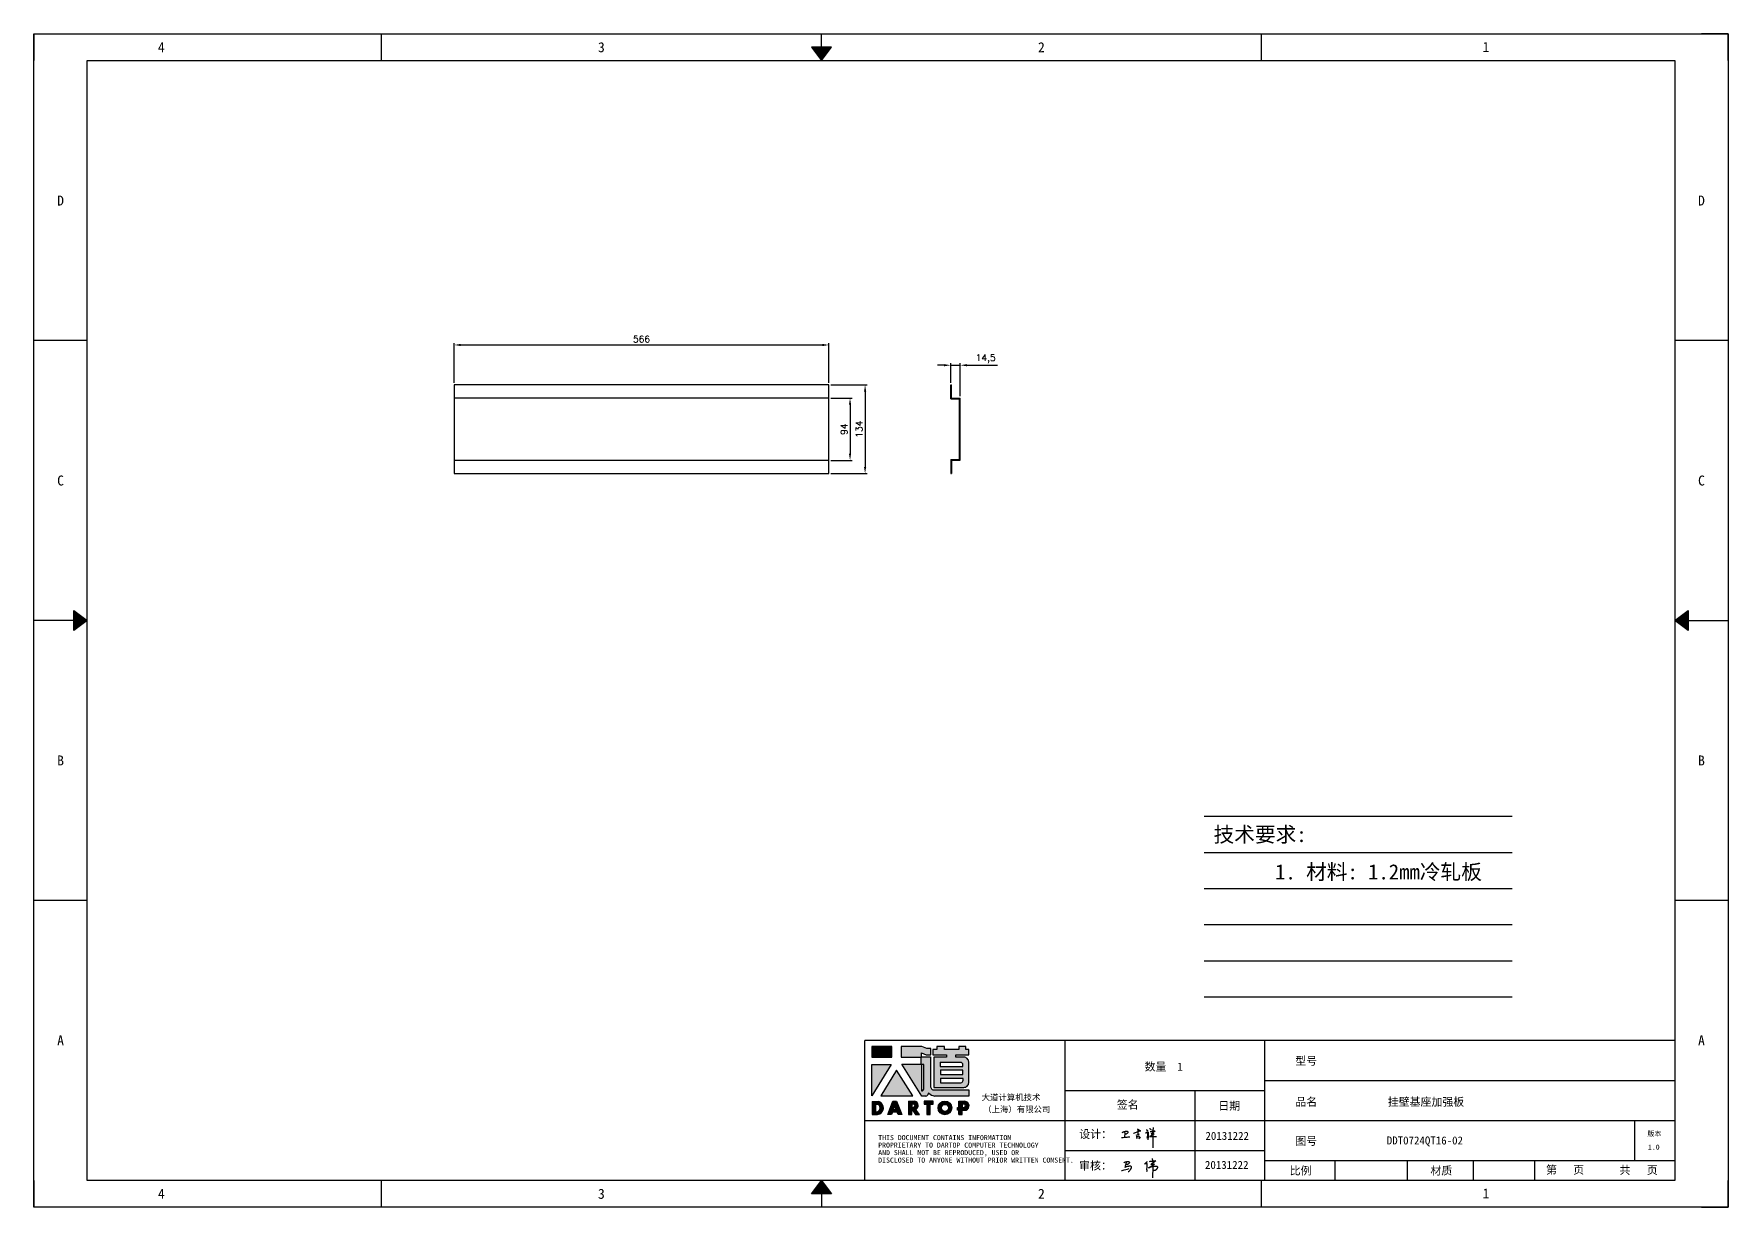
# Model space of a CAD drawing. Header units: millimetres. Extents: x 120943 to 145233, y 4425 to 40233.
# Drawn here: x 129973 to 132532, y 24643 to 26416 of the extents above; entities that cross this region are included whole.
import ezdxf
from ezdxf.enums import TextEntityAlignment as Align

# ---------------------------------------------------------------- set-up
doc = ezdxf.new("R2010")
doc.units = ezdxf.units.MM
doc.linetypes.add('DOT', pattern=[0.25, 0, -0.25])
doc.layers.add('4', color=7, linetype='Continuous')
doc.layers.add('print', color=30, linetype='Continuous')
doc.layers.add('dim', color=2, linetype='Continuous', lineweight=9)
doc.styles.add('Dartop', font='SIMFANG.TTF')
doc.styles.add('HZ', font='SimSun.ttf')
doc.styles.add('hzHT', font='SIMHEI.TTF')
doc.styles.get("Standard").update_dxf_attribs({"font": 'txt', "bigfont": 'gbcbig.shx'})
doc.dimstyles.new('2-small', dxfattribs={"dimtxt": 10, "dimasz": 10, "dimexe": 3, "dimexo": 3, "dimgap": 4, "dimtad": 1, "dimtxsty": 'Standard', "dimcen": 5, "dimazin": 0, "dimtfac": 1, "dimtmove": 0, "dimatfit": 3, "dimfxl": 1, "dimarcsym": 0})

# ---------------------------------------------------------------- blocks, each defined once
blk = doc.blocks.new('*U5')
at = {"color": 254, "linetype": 'Continuous', "extrusion": (0, 0, -1)}
for points in [[(-17, 0.333), (-16.812, 0.25), (-17, 0.5)], [(-17, 0.333), (-17.188, 0.25), (-16.812, 0.25)], [(-17, 0.333), (-17, 0.5), (-17.188, 0.25)]]:
    blk.add_solid(points, dxfattribs=at)
blk = doc.blocks.new('*U4')
at = {"color": 254, "linetype": 'Continuous', "extrusion": (0, 0, -1)}
for points in [[(-33.167, 11), (-33, 11), (-33.25, 11.188)], [(-33.167, 11), (-33.25, 11.188), (-33.25, 10.812)], [(-33.167, 11), (-33.25, 10.812), (-33, 11)]]:
    blk.add_solid(points, dxfattribs=at)
blk = doc.blocks.new('*U6')
at = {"color": 254, "linetype": 'Continuous'}
for points in [[(17, 21.667), (17.188, 21.75), (16.812, 21.75)], [(17, 21.667), (16.812, 21.75), (17, 21.5)], [(17, 21.667), (17, 21.5), (17.188, 21.75)]]:
    blk.add_solid(points, dxfattribs=at)
blk = doc.blocks.new('*U3')
at = {"color": 254, "linetype": 'Continuous', "extrusion": (0, 0, -1)}
for points in [[(-0.833, 11), (-0.75, 10.812), (-0.75, 11.188)], [(-0.833, 11), (-0.75, 11.188), (-1, 11)], [(-0.833, 11), (-1, 11), (-0.75, 10.812)]]:
    blk.add_solid(points, dxfattribs=at)
blk = doc.blocks.new('dadao')
for p, q in [((48, 19.2), (44.9, 10.4)), ((44.9, 10.4), (51.2, 10.4)), ((51.2, 10.4), (48, 19.2))]:
    blk.add_line(p, q)
for points in [[(41.8, 121.6), (41.8, 143.7), (-0.4, 143.7), (-0.4, 121.6), (41.8, 121.6)], [(104.8, 122), (104.8, 130.3), (114.1, 126.3), (124.2, 126.3), (124.2, 139.6), (115.9, 139.6), (105.1, 143.9), (61.5, 143.9)], [(61.7, 144), (61.7, 121.3), (103.9, 121.3)], [(113.4, 38.7), (105.1, 38.7), (63, 106.5), (103.9, 106.5), (103.9, 120.9), (103.9, 121.3)], [(109.7, 53.6), (109.7, 106.2), (104.3, 106.2), (104.3, 50.4), (106.6, 50.4)], [(144.6, 94.4), (144.6, 84.8), (192, 84.8), (192, 94.1), (144.9, 94.1)], [(120.2, 45), (119.5, 45), (119.5, 44.6)], [(0, 28), (0, 0), (11.8, 0)], [(0.1, 28), (14, 28)], [(7.1, 21.8), (7.1, 6.1), (12, 6.1)], [(7.1, 21.8), (11.4, 21.8)], [(76.8, 28.2), (76.8, 0), (84.1, 0), (84.1, 11.1), (91.6, -0.1), (100.3, -0.1), (91.7, 11.1)], [(76.8, 28.2), (90.6, 28.2)], [(84, 22.7), (84, 15.3), (87.2, 15.3)], [(84, 22.7), (87.3, 22.7)], [(183.7, 0), (183.7, 9.6), (180.6, 9.6), (180.6, 14.9), (183.8, 14.9), (183.8, 28.1), (196.1, 28.1), (196.5, 28.1)], [(183.7, 0), (190.9, 0), (190.9, 9.6), (198.8, 9.6)], [(194.9, 22.3), (190.8, 22.3), (190.8, 15), (194.4, 15)]]:
    blk.add_lwpolyline(points)
blk.add_lwpolyline([(137.1, 144.2), (137.1, 137.9), (128.3, 137.9), (128.3, 126.5), (157.3, 126.5), (157.3, 121.5), (130.3, 121.5), (130.3, 57.5), (194.4, 57.5, 0.414214), (204.4, 67.5), (204.4, 111.3, 0.414214), (194.4, 121.3), (177.5, 121.3), (177.5, 126.3), (204.7, 126.3), (204.7, 137.7), (198.2, 137.7), (198.2, 143.9), (183.3, 143.9), (183.3, 138), (153, 138), (153, 144.2), (137.1, 144.2)], format="xyb", close=True)
for points in [[(104.8, 122), (123.4, 122), (123.4, 60, 0.414214), (131.4, 52), (204.8, 52), (204.8, 39.1), (131.7, 39.1)], [(144.3, 110.8), (144.3, 101.8), (192.3, 101.8), (192.3, 105.5, 0.414214), (187.3, 110.5), (144.3, 110.5)], [(144.6, 77), (144.6, 67.5), (187.6, 67.5, 0.414214), (192.6, 72.5), (192.6, 76.4), (144.6, 76.4)]]:
    blk.add_lwpolyline(points, format="xyb")
for points in [[(-0.3, 106.2), (40.4, 106.2), (-0.3, 39.7), (-0.3, 106.2)], [(51.7, 94.1), (18.4, 39.3), (86.2, 39.3)], [(43.8, 28.2), (51.8, 28.2), (62.6, -0.1), (55, -0.1), (53.2, 5), (42.9, 5), (41.1, 0), (33.6, 0)], [(110, 28.1), (110, 21.9), (116, 21.9), (116, -0.1), (123.2, -0.1), (123.2, 22), (129.2, 22), (129.2, 28.1), (110, 28.1)]]:
    blk.add_lwpolyline(points, close=True)
for radius in [14.5, 7.44]:
    blk.add_circle((154.2, 14.2), radius)
for centre, radius, start, end in [((99.2, 60.7), 12.6, 305.6399, 325.969), ((111.6, 46.7), 8.19, 282.9811, 347.6627), ((136, 61.7), 22.9, 226.7358, 259.3209), ((8.5, 13.9), 8.49, 294.2143, 69.7177), ((9.6, 14.2), 14.4, 278.6604, 72.3203), ((86.4, 19), 3.8, 282.527, 76.7196), ((88.6, 19.4), 8.95, 290.6073, 77.2124), ((193.7, 18.7), 3.8, 280.9891, 72.5513), ((195.7, 18.6), 9.51, 288.8959, 85.2442)]:
    blk.add_arc(centre, radius, start, end)
blk = doc.blocks.new('h')
for p, q in [((20768.1, -2360.9), (20773, -2359.1)), ((20769.5, -2366.9), (20769.8, -2370.6)), ((20769.8, -2370.6), (20770.9, -2378)), ((20770.9, -2378), (20771.5, -2370.6)), ((20772.4, -2369.3), (20774.9, -2367.8)), ((20773, -2359.1), (20784.1, -2355.2)), ((20773.3, -2331.8), (20775.3, -2338.7)), ((20789.1, -2340.9), (20773.5, -2331.9)), ((20775.3, -2338.7), (20775.6, -2351.2)), ((20775.6, -2351.2), (20775.5, -2357.3)), ((20782.2, -2369.2), (20780, -2377.1)), ((20780, -2377.1), (20788.3, -2371.3)), ((20780.1, -2366.4), (20780.8, -2366.4)), ((20781.9, -2367.4), (20782.2, -2369.2)), ((20845.7, -2343.5), (20848.4, -2353)), ((20848.9, -2370.3), (20847.9, -2424)), ((20848.4, -2353), (20848.9, -2370.3))]:
    blk.add_line(p, q)
for points in [[(20696.6, -2372.4, 0.002073), (20710.6, -2371.9, 0.016137), (20719.6, -2371.3, 0.008314), (20736.9, -2369.3)], [(20699.1, -2348.2, -0.029745), (20704.6, -2345.4, -0.046842), (20708.4, -2344.2, -0.00919), (20714.3, -2343, -0.018517), (20717.2, -2342.5, -0.037841), (20720.3, -2342.4, -0.039541), (20723.2, -2342.8, -0.149785), (20726, -2344.3, -0.204935), (20726.9, -2346.6, -0.074872), (20726.5, -2348.3, -0.061615), (20725.6, -2350.3, -0.034204), (20723.8, -2352.6, -0.045776), (20722.3, -2354.1, -0.054985), (20720.4, -2355.3, -0.036348), (20717.3, -2356.5, -0.067752), (20715.7, -2356.8, -0.043553), (20713.2, -2356.7)], [(20755, -2351.9, -0.024077), (20759.9, -2350.1, -0.013147), (20768.7, -2346.5, -0.00522), (20775.4, -2344.1, -0.018517), (20777.3, -2343.4, -0.008274), (20786.3, -2341, -0.039541), (20788.3, -2340.8, -0.079216), (20789.4, -2341, -0.204935)], [(20813.5, -2350.1, 0.007348), (20815.9, -2348.7, 0.008421), (20818, -2347.3, 0.009459), (20819.7, -2346.2, -0.016325), (20820.7, -2345.5, -0.173771), (20821.8, -2345.3, -0.085159), (20823.9, -2346, -0.125883), (20826, -2347.9, -0.160659), (20826.6, -2350.1, -0.010447), (20826.5, -2352.3, -0.008247), (20826.2, -2355.1, -0.002698), (20825.3, -2374, 0.001562), (20823.9, -2383.7, 0.016137)], [(20816.8, -2335, -0.053561), (20819.6, -2336.1, -0.075272), (20821.3, -2337.3, -0.005295), (20822.5, -2338.5, -0.009337), (20823.1, -2339.1, -0.026146), (20823.7, -2339.8, -0.016644), (20824.5, -2340.9)], [(20832.1, -2329.2, -0.053561), (20834.9, -2330.3, -0.075272), (20836.7, -2331.5, -0.005295), (20837.8, -2332.6, -0.009337), (20838.5, -2333.3, -0.026146), (20839, -2334, -0.016644), (20839.8, -2335.1)], [(20836, -2343.7, -0.02797), (20842.1, -2342.6, -0.048868), (20845.6, -2342.2, -0.00919), (20851.1, -2341.4, -0.018517), (20853.9, -2341.1, -0.037841), (20856.7, -2341.2, -0.039541), (20859.4, -2341.6, -0.018282), (20840.6, -2354.7, -0.000937)], [(20847.6, -2340.2, 0.021784), (20849.6, -2335.9, 0.028296), (20850.8, -2332.4, 0.008136), (20851.9, -2328.2, 0.028913), (20852.2, -2327, 0.08193), (20852.1, -2325.9, 0.075058), (20851.7, -2324.7, 0.275043)]]:
    blk.add_lwpolyline(points, format="xyb")
for points in [[(20711.3, -2343.5), (20711.3, -2343.5), (20711.5, -2355.8), (20710.7, -2368), (20710.6, -2371.9)], [(20821.5, -2350.6), (20822.4, -2359.2), (20822.2, -2364.9), (20821.7, -2369), (20821.3, -2376.3), (20823.6, -2368.5), (20827.2, -2366.3), (20829.5, -2366.3)], [(20840.6, -2354.7), (20850, -2354.7), (20855, -2354.3), (20845.9, -2361.1), (20840.5, -2364), (20833, -2367.5), (20863.2, -2367.4), (20865.9, -2367.3)]]:
    blk.add_lwpolyline(points)
for centre, radius, start, end in [((20773.7, -2371.2), 2.3, 121.9907, 163.60158), ((20787.5, -2406), 40.3, 100.61827, 108.24823), ((20780.8, -2367.6), 1.15, 9.4675, 90)]:
    blk.add_arc(centre, radius, start, end)
blk = doc.blocks.new('*D263')
at = {"layer": 'Defpoints', "color": 0}
for p in [(131173.5, 25945.7), (130607.5, 25885.4), (131173.5, 25885.4)]:
    blk.add_point(p, dxfattribs=at)
at = {"layer": 'dim', "color": 0, "lineweight": -2}
for p, q in [((130607.5, 25888.4), (130607.5, 25948.7)), ((130617.5, 25945.7), (131163.5, 25945.7)), ((131173.5, 25888.4), (131173.5, 25948.7))]:
    blk.add_line(p, q, dxfattribs=at)
at = {"layer": 'dim', "color": 0}
for points in [[(130617.5, 25947.4), (130617.5, 25944), (130607.5, 25945.7)], [(131163.5, 25947.4), (131163.5, 25944), (131173.5, 25945.7)]]:
    blk.add_solid(points, dxfattribs=at)
at = {"layer": 'dim', "color": 0, "insert": (130890.5, 25954.7), "char_height": 10, "attachment_point": 5}
blk.add_mtext('566', dxfattribs=at)
blk = doc.blocks.new('*D264')
at = {"layer": 'Defpoints', "color": 0}
for p in [(131173.5, 25885.4), (131173.5, 25751.4), (131228.2, 25751.4)]:
    blk.add_point(p, dxfattribs=at)
at = {"layer": 'dim', "color": 0, "lineweight": -2}
for p, q in [((131176.5, 25885.4), (131231.2, 25885.4)), ((131228.2, 25875.4), (131228.2, 25761.4)), ((131176.5, 25751.4), (131231.2, 25751.4))]:
    blk.add_line(p, q, dxfattribs=at)
at = {"layer": 'dim', "color": 0}
for points in [[(131226.6, 25875.4), (131229.9, 25875.4), (131228.2, 25885.4)], [(131226.6, 25761.4), (131229.9, 25761.4), (131228.2, 25751.4)]]:
    blk.add_solid(points, dxfattribs=at)
at = {"layer": 'dim', "color": 0, "insert": (131219.2, 25818.4), "char_height": 10, "attachment_point": 5, "rotation": 90}
blk.add_mtext('134', dxfattribs=at)
blk = doc.blocks.new('*D265')
at = {"layer": 'Defpoints', "color": 0}
for p in [(131173.5, 25865.4), (131173.5, 25771.4), (131205.5, 25771.4)]:
    blk.add_point(p, dxfattribs=at)
at = {"layer": 'dim', "color": 0, "lineweight": -2}
for p, q in [((131176.5, 25865.4), (131208.5, 25865.4)), ((131205.5, 25855.4), (131205.5, 25781.4)), ((131176.5, 25771.4), (131208.5, 25771.4))]:
    blk.add_line(p, q, dxfattribs=at)
at = {"layer": 'dim', "color": 0}
for points in [[(131203.8, 25855.4), (131207.1, 25855.4), (131205.5, 25865.4)], [(131203.8, 25781.4), (131207.1, 25781.4), (131205.5, 25771.4)]]:
    blk.add_solid(points, dxfattribs=at)
at = {"layer": 'dim', "color": 0, "insert": (131196.5, 25818.4), "char_height": 10, "attachment_point": 5, "rotation": 90}
blk.add_mtext('94', dxfattribs=at)
blk = doc.blocks.new('*D266')
at = {"layer": 'Defpoints', "color": 0}
for p in [(131372.1, 25915.1), (131357.6, 25885.4), (131372.1, 25865.4)]:
    blk.add_point(p, dxfattribs=at)
at = {"layer": 'dim', "color": 0, "lineweight": -2}
for p, q in [((131347.6, 25915.1), (131337.6, 25915.1)), ((131357.6, 25888.4), (131357.6, 25918.1)), ((131357.6, 25915.1), (131372.1, 25915.1)), ((131372.1, 25868.4), (131372.1, 25918.1)), ((131382.1, 25915.1), (131428.4, 25915.1))]:
    blk.add_line(p, q, dxfattribs=at)
at = {"layer": 'dim', "color": 0}
for points in [[(131347.6, 25916.8), (131347.6, 25913.5), (131357.6, 25915.1)], [(131382.1, 25916.8), (131382.1, 25913.5), (131372.1, 25915.1)]]:
    blk.add_solid(points, dxfattribs=at)
at = {"layer": 'dim', "color": 0, "insert": (131410.3, 25925), "char_height": 10, "attachment_point": 5}
blk.add_mtext('14,5', dxfattribs=at)

msp = doc.modelspace()

# ---------------------------------------------------------------- hatches: boundary and pattern name
for points in [[(131268.62, 24885.529), (131238.485, 24885.529), (131238.485, 24869.785), (131268.62, 24869.785)], [(131267.65, 24858.769), (131238.566, 24858.769), (131238.566, 24811.283)], [(131275.712, 24850.152), (131251.937, 24810.967), (131300.349, 24810.967)], [(131331.088, 24802.949), (131317.33, 24802.949), (131317.33, 24798.584), (131321.622, 24798.584), (131321.622, 24782.855), (131326.762, 24782.855), (131326.762, 24798.594), (131331.088, 24798.594)]]:
    msp.add_hatch(color=0).paths.add_polyline_path(points)
h = msp.add_hatch(color=0)
h.paths.add_polyline_path([(131313.654, 24875.961), (131320.305, 24873.088), (131327.495, 24873.088), (131327.495, 24882.604), (131321.563, 24882.604), (131313.834, 24885.657), (131282.859, 24885.657), (131282.859, 24869.562), (131312.997, 24869.562), (131312.997, 24869.236), (131312.997, 24858.949), (131283.772, 24858.949), (131313.832, 24810.573), (131319.784, 24810.573, 0.27937482), (131324.129, 24814.799), (131324.129, 24815.022), (131324.654, 24815.022, 0.14314537), (131332.849, 24810.851), (131385.083, 24810.851), (131385.083, 24820.026), (131332.627, 24820.026, -0.41421356), (131326.913, 24825.74), (131326.913, 24870.07), (131313.654, 24870.07)])
h.paths.add_polyline_path([(131313.3, 24858.744), (131317.13, 24858.743), (131317.13, 24821.197, -0.08893574), (131314.911, 24818.914), (131313.287, 24818.914)], flags=16)
h = msp.add_hatch(color=0)
h.paths.add_polyline_path([(131384.993, 24881.272), (131380.345, 24881.272), (131380.345, 24885.693), (131369.723, 24885.693), (131369.723, 24881.493), (131348.035, 24881.493), (131348.035, 24885.914), (131336.677, 24885.914), (131336.677, 24881.411), (131330.401, 24881.411), (131330.401, 24873.261), (131351.112, 24873.261), (131351.112, 24869.656), (131331.813, 24869.656), (131331.813, 24824.016), (131377.629, 24824.016, 0.41421356), (131384.771, 24831.158), (131384.771, 24862.413, 0.41421356), (131377.629, 24869.555), (131365.518, 24869.555), (131365.518, 24873.093), (131384.993, 24873.093)])
h.paths.add_polyline_path([(131372.57, 24861.818, -0.41421356), (131376.141, 24858.247), (131376.141, 24855.628), (131341.838, 24855.628), (131341.838, 24861.818)], flags=16)
h.paths.add_polyline_path([(131375.919, 24850.102), (131375.919, 24843.47), (131342.06, 24843.47), (131342.06, 24850.102)], flags=16)
h.paths.add_polyline_path([(131376.361, 24837.501), (131376.361, 24834.661, -0.41421356), (131372.79, 24831.09), (131342.06, 24831.09), (131342.06, 24837.501)], flags=16)
h = msp.add_hatch(color=0)
h.paths.add_polyline_path([(131248.757, 24802.877), (131238.78, 24802.877), (131238.78, 24782.915), (131247.183, 24782.915, 0.79301591)])
h.paths.add_polyline_path([(131247.331, 24787.286), (131243.842, 24787.286), (131243.842, 24798.506), (131246.946, 24798.506, -0.67136089)], flags=16)
h = msp.add_hatch(color=0)
h.paths.add_polyline_path([(131275.787, 24803.042), (131270.093, 24803.042), (131262.77, 24782.893), (131268.164, 24782.893), (131269.433, 24786.464), (131276.74, 24786.464), (131278.037, 24782.85), (131283.474, 24782.85)])
h.paths.add_polyline_path([(131275.344, 24790.313), (131270.816, 24790.313), (131273.039, 24796.644)], flags=16)
h = msp.add_hatch(color=0)
h.paths.add_polyline_path([(131303.465, 24803.028), (131293.652, 24803.028), (131293.652, 24782.882), (131298.837, 24782.882), (131298.837, 24790.868), (131304.168, 24782.81), (131310.434, 24782.81), (131304.299, 24790.818, 0.74405494)])
h.paths.add_polyline_path([(131298.79, 24793.85), (131298.79, 24799.14), (131301.108, 24799.14, -0.79680897), (131301.073, 24793.85)], flags=16)
h = msp.add_hatch(color=0)
h.paths.add_polyline_path([(131338.567, 24793.027, 1), (131359.254, 24793.027, 1)])
h.paths.add_polyline_path([(131354.224, 24793.027, -1), (131343.597, 24793.027, -1)], flags=16)
h = msp.add_hatch(color=0)
h.paths.add_polyline_path([(131379.095, 24802.98), (131378.798, 24802.98), (131370.05, 24802.98), (131370.05, 24793.578), (131367.729, 24793.578), (131367.729, 24789.762), (131370.012, 24789.762), (131370.012, 24782.917), (131375.119, 24782.917), (131375.119, 24789.788), (131380.731, 24789.788, 0.81230381)])
h.paths.add_polyline_path([(131375.044, 24793.604), (131375.044, 24798.863), (131377.95, 24798.863, -0.77821343), (131377.653, 24793.604)], flags=16)

# ---------------------------------------------------------------- linework, layer by layer
at = {"color": 0, "linetype": 'DOT'}
for p, q in [((129972.523, 26415.76), (132491.696, 26415.76)), ((129972.523, 24683.373), (129972.523, 26375.471)), ((132531.984, 26375.471), (132531.984, 24683.373)), ((132491.696, 24643.085), (129972.523, 24643.085))]:
    msp.add_line(p, q, dxfattribs=at)
at = {"color": 0}
for p, q in [((129972.523, 26415.76), (129972.523, 26375.471)), ((130497.437, 26375.471), (130497.437, 26415.76)), ((131162.19, 26395.616), (131162.19, 26415.76)), ((131826.943, 26375.471), (131826.943, 26415.76)), ((132531.984, 26415.76), (132491.696, 26415.76)), ((132531.984, 26375.471), (132531.984, 26415.76)), ((130053.099, 24683.373), (130053.099, 26375.471)), ((130053.099, 26375.471), (132451.408, 26375.471)), ((132451.408, 26375.471), (132451.408, 24683.373)), ((130053.099, 25952.447), (129972.523, 25952.447)), ((132531.984, 25952.447), (132451.408, 25952.447)), ((130032.955, 25529.422), (129972.523, 25529.422)), ((132471.552, 25529.422), (132531.984, 25529.422)), ((130053.099, 25106.398), (129972.523, 25106.398)), ((132531.984, 25106.398), (132451.408, 25106.398)), ((132451.408, 24894.886), (131227.658, 24894.886)), ((131227.658, 24683.373), (131227.658, 24894.886)), ((131529.818, 24894.886), (131529.818, 24683.373)), ((131831.979, 24683.373), (131831.979, 24894.886)), ((131831.979, 24834.453), (132451.408, 24834.453)), ((131529.818, 24819.345), (131831.979, 24819.345)), ((131726.223, 24819.345), (131726.223, 24683.373)), ((131227.658, 24774.021), (131529.818, 24774.021)), ((131529.818, 24774.021), (132451.408, 24774.021)), ((132390.975, 24713.589), (132390.975, 24774.021)), ((131529.818, 24728.697), (131831.979, 24728.697)), ((131831.979, 24713.589), (132451.408, 24713.589)), ((131938.286, 24683.373), (131938.286, 24713.589)), ((132047.843, 24683.373), (132047.843, 24713.589)), ((132147.441, 24683.373), (132147.441, 24713.589)), ((132239.895, 24683.373), (132239.895, 24713.589)), ((129972.523, 24683.373), (129972.523, 24643.085)), ((132451.408, 24683.373), (130053.099, 24683.373)), ((130497.437, 24643.085), (130497.437, 24683.373)), ((131826.943, 24643.085), (131826.943, 24683.373)), ((132531.984, 24643.085), (132531.984, 24683.373)), ((131162.19, 24663.229), (131162.19, 24643.085)), ((132491.696, 24643.085), (132531.984, 24643.085))]:
    msp.add_line(p, q, dxfattribs=at)
for p, q in [((130607.514, 25885.428), (130607.514, 25751.428)), ((131173.514, 25885.428), (130607.514, 25885.428)), ((131173.514, 25751.428), (131173.514, 25885.428)), ((131357.591, 25864.228), (131357.591, 25885.428)), ((131357.591, 25885.428), (131358.791, 25885.428)), ((131358.791, 25865.428), (131358.791, 25885.428)), ((131173.514, 25865.428), (130607.514, 25865.428)), ((131357.591, 25864.228), (131370.891, 25864.228)), ((131358.791, 25865.428), (131372.091, 25865.428)), ((131370.891, 25772.628), (131370.891, 25864.228)), ((131372.091, 25771.428), (131372.091, 25865.428)), ((130607.514, 25771.428), (131173.514, 25771.428)), ((130607.514, 25751.428), (131173.514, 25751.428)), ((131357.591, 25772.628), (131357.591, 25751.428)), ((131357.591, 25772.628), (131370.891, 25772.628)), ((131357.591, 25751.428), (131358.791, 25751.428)), ((131358.791, 25771.428), (131358.791, 25751.428)), ((131358.791, 25771.428), (131372.091, 25771.428)), ((131659.583, 24704.04), (131656.614, 24702.433)), ((131661.72, 24705.181), (131659.583, 24704.04)), ((131659.706, 24707.584), (131663.481, 24707.584)), ((131665.494, 24707.767), (131661.72, 24705.181)), ((131661.856, 24716.544), (131662.723, 24709.302)), ((131662.864, 24703.955), (131662.544, 24687.316)), ((131662.723, 24709.302), (131662.864, 24703.955)), ((131663.481, 24707.584), (131665.494, 24707.767))]:
    msp.add_line(p, q)
for points in [[(131162.19, 26375.471), (131177.298, 26395.616), (131147.082, 26395.616), (131162.19, 26375.471)], [(130053.099, 25529.422), (130032.955, 25514.314), (130032.955, 25544.53), (130053.099, 25529.422)], [(132451.408, 25529.422), (132471.552, 25544.53), (132471.552, 25514.314), (132451.408, 25529.422)], [(131162.19, 24683.373), (131177.298, 24663.229), (131147.082, 24663.229), (131162.19, 24683.373)]]:
    msp.add_lwpolyline(points, close=True, dxfattribs=at)
for points in [[(131618.881, 24710.196, -0.02974503), (131620.609, 24711.061, -0.04684215), (131621.778, 24711.438, -0.00919025), (131623.603, 24711.806, -0.01851715), (131624.518, 24711.939, -0.03784064), (131625.462, 24711.969, -0.03954126), (131626.359, 24711.857, -0.14978519), (131627.235, 24711.379, -0.20493524), (131627.504, 24710.685, -0.07487171), (131627.402, 24710.138, -0.06161465), (131627.104, 24709.532, -0.0342039), (131626.563, 24708.819, -0.04577587), (131626.079, 24708.356, -0.05498501), (131625.495, 24707.989, -0.03634791), (131624.525, 24707.603, -0.06775206), (131624.04, 24707.519, -0.04355337), (131623.277, 24707.559)], [(131656.614, 24702.433, -0.02974503), (131659.309, 24703.783, -0.04684215), (131661.133, 24704.37, -0.00919025), (131663.98, 24704.945, -0.01851715), (131665.407, 24705.152, -0.03784064), (131666.88, 24705.198, -0.03954126), (131668.28, 24705.024, -0.14978519), (131669.647, 24704.278, -0.20493524), (131670.065, 24703.196, -0.07487171), (131669.906, 24702.342, -0.06161465), (131669.441, 24701.396, -0.0342039), (131668.598, 24700.284, -0.04577587), (131667.844, 24699.563, -0.05498501), (131666.931, 24698.989, -0.03634791), (131665.419, 24698.388, -0.06775206), (131664.662, 24698.257, -0.04355337), (131663.472, 24698.319)], [(131657.852, 24712.038, -0.02797026), (131660.293, 24712.489, -0.04886788), (131661.708, 24712.639, -0.00919025), (131663.933, 24712.969, -0.01851715), (131665.045, 24713.071, -0.03784064), (131666.185, 24713.047, -0.03954126), (131667.261, 24712.856, -0.01828189), (131659.706, 24707.584, -0.0009369)]]:
    msp.add_lwpolyline(points, format="xyb")
msp.add_lwpolyline([(131622.689, 24711.631), (131622.689, 24711.631), (131622.111, 24708.091), (131621.161, 24704.762), (131620.539, 24702.719)])
for centre, radius, start, end in [((131474.06, 25274.478), 593.276, 283.91895, 284.971512), ((131630.297, 24685.831), 19.504, 113.202449, 120.017497), ((131625.719, 24696.51), 7.885, 102.47486, 113.202449), ((131637.144, 24644.865), 60.779, 100.36867, 102.47486), ((131628.901, 24689.917), 14.979, 96.125337, 100.36867), ((131594.592, 24727.633), 44.385, 316.919563, 320.58866), ((131628.103, 24697.355), 7.499, 87.457037, 96.125337), ((131628.131, 24697.983), 6.87, 78.399567, 87.457037), ((131619.743, 24706.072), 11.285, 324.094808, 331.378357), ((131629.101, 24702.71), 2.045, 44.324655, 78.399567), ((131628.502, 24701.644), 1.508, 319.573073, 337.48549), ((131624.349, 24704.962), 6.777, 324.910666, 333.348429), ((131627.645, 24703.731), 3.301, 326.76781, 340.871018), ((131629.752, 24703.346), 1.134, 357.998393, 44.324655), ((131628.644, 24703.384), 2.243, 340.871018, 357.998393), ((131635.726, 24734.162), 29.831, 299.265464, 300.9495), ((131703.307, 24484.113), 230.333, 102.46592, 103.2053), ((131546.342, 24819.453), 152.514, 313.366132, 315.296084), ((132135.308, 24626.518), 486.8, 171.410173, 171.768083), ((131653.609, 24708.041), 0.975, 52.375745, 91.291159), ((130795.817, 24735.709), 858.927, 357.565664, 358.057278), ((131653.275, 24708.193), 1.118, 357.196828, 33.705179), ((131628.12, 24709.84), 26.332, 352.912546, 354.802684), ((131637.998, 24708.941), 16.413, 354.802684, 357.196828), ((131614.462, 24704.575), 6.385, 281.076982, 291.212632), ((131624.449, 24701.585), 5.03, 283.816254, 294.030509), ((131625.522, 24699.097), 2.32, 294.836428, 309.901134)]:
    msp.add_arc(centre, radius, start, end)
at = {"layer": 'Defpoints'}
for p, q in [((131740.492, 25233.699), (132205.53, 25233.699)), ((131740.492, 25179.099), (132205.53, 25179.099)), ((131740.492, 25179.099), (132205.53, 25179.099)), ((131740.492, 25124.499), (132205.53, 25124.499)), ((131740.492, 25069.899), (132205.53, 25069.899)), ((131740.492, 25015.299), (132205.53, 25015.299)), ((131740.492, 24960.699), (132205.53, 24960.699))]:
    msp.add_line(p, q, dxfattribs=at)
at = {"layer": 'print'}
msp.add_lwpolyline([(129972.523, 26415.76), (132531.984, 26415.76), (132531.984, 24643.085), (129972.523, 24643.085)], close=True, dxfattribs=at)

# ---------------------------------------------------------------- block references
at = {"color": 0, "linetype": 'Continuous', "xscale": 80.57610619627711, "yscale": 80.57610619687368, "zscale": 80.57610619687446}
for name, p in [('*U6', (129792.396, 24643.085)), ('*U3', (129972.523, 24643.085)), ('*U4', (129792.396, 24643.085)), ('*U5', (129792.396, 24643.085))]:
    msp.add_blockref(name, p, dxfattribs=at)
at = {"color": 0}
for name, p, xscale, yscale, zscale in [('dadao', (131238.78, 24782.915), 0.7141973048657924, 0.7141973049202118, 0.7141973049268417), ('h', (125201.998, 25483.62), 0.3098964079397265, 0.3098964079412326, 0.3098964079411201)]:
    msp.add_blockref(name, p, dxfattribs=dict(at, xscale=xscale, yscale=yscale, zscale=zscale))

# ---------------------------------------------------------------- texts
for s, height, style, p in [('4', 15.108, 'Dartop', (130165.061, 26395.616)), ('3', 15.108, 'Dartop', (130829.813, 26395.616)), ('2', 15.108, 'Dartop', (131494.566, 26395.616)), ('1', 15.108, 'Dartop', (132166.206, 26396.095)), ('D', 15.108, 'Dartop', (130012.811, 26163.959)), ('D', 15.108, 'Dartop', (132491.696, 26163.959)), ('C', 15.108, 'Dartop', (130012.811, 25740.935)), ('C', 15.108, 'Dartop', (132491.696, 25740.935)), ('B', 15.108, 'Dartop', (130012.811, 25317.91)), ('B', 15.108, 'Dartop', (132491.696, 25317.91)), ('A', 15.108, 'Dartop', (130012.811, 24894.886)), ('A', 15.108, 'Dartop', (132491.696, 24894.886)), ('数量  1', 12.0864, 'hzHT', (131679.274, 24855.266)), ('型号', 12.0864, 'hzHT', (131894.686, 24864.142)), ('签名', 12.0864, 'hzHT', (131624.981, 24797.667)), ('日期', 12.0864, 'hzHT', (131778.343, 24796.18)), ('品名', 12.0864, 'hzHT', (131894.686, 24802.095)), ('挂壁基座加强板', 12.0864, 'hzHT', (132075.609, 24802.095)), ('20131222', 12.0864, 'hzHT', (131775.241, 24750.741)), ('图号', 12.0864, 'hzHT', (131894.686, 24743.018)), ('DDT0724QT16-02', 12.08642, 'hzHT', (132073.919, 24743.807)), ('版本', 7.554, 'hzHT', (132420.609, 24753.967)), ('1.0', 7.554, 'Dartop', (132419.701, 24733.779)), ('20131222', 12.0864, 'hzHT', (131774.521, 24706.885)), ('比例', 12.0864, 'hzHT', (131886.258, 24698.167)), ('材质', 12.0864, 'hzHT', (132098.758, 24698.167)), ('第   页', 12.0864, 'hzHT', (132285.726, 24699.42)), ('共   页', 12.0864, 'hzHT', (132396.75, 24698.98)), ('4', 15.108, 'Dartop', (130165.061, 24663.229)), ('3', 15.108, 'Dartop', (130829.813, 24663.229)), ('2', 15.108, 'Dartop', (131494.566, 24663.229)), ('1', 15.108, 'Dartop', (132166.206, 24663.708))]:
    msp.add_text(s, height=height, dxfattribs=dict(at, style=style)).set_placement(p, align=Align.MIDDLE_CENTER)
at = {"style": 'HZ'}
for s, p in [('技术要求:', (131824.947, 25206.143)), ('     1. 材料: 1.2mm冷轧板', (131964.814, 25149.656))]:
    msp.add_text(s, height=22.932, dxfattribs=at).set_placement(p, align=Align.MIDDLE_CENTER)
at = {"color": 0, "style": 'hzHT'}
for s, height, p in [('THIS DOCUMENT CONTAINS INFORMATION', 7.55401, (131248.052, 24744.335)), ('设计：', 12.0864, (131551.763, 24747.311)), ('AND SHALL NOT BE REPRODUCED, USED OR', 7.55401, (131248.052, 24721.673)), ('PROPRIETARY TO DARTOP COMPUTER TECHNOLOGY', 7.55401, (131248.052, 24733.004)), ('DISCLOSED TO ANYONE WITHOUT PRIOR WRITTEN CONSENT.', 7.55401, (131248.052, 24710.342)), ('审核：', 12.0864, (131551.584, 24699.716))]:
    msp.add_text(s, height=height, dxfattribs=at).set_placement(p)
at = {"layer": '4', "color": 0, "style": 'hzHT'}
for s, p in [('大道计算机技术', (131404.29, 24804.334)), ('（上海）有限公司', (131406.571, 24786.268))]:
    msp.add_text(s, height=9.0648, dxfattribs=at).set_placement(p)

# ---------------------------------------------------------------- dimensions: what is measured, and where the dimension line sits
at = {"layer": 'dim'}
for base, p1, p2, picture, middle in [((131173.514, 25945.701), (130607.514, 25885.428), (131173.514, 25885.428), '*D263', (130890.514, 25954.701)), ((131372.091, 25915.136), (131357.591, 25885.428), (131372.091, 25865.428), '*D266', (131410.258, 25924.969))]:
    dim = msp.add_linear_dim(base=base, p1=p1, p2=p2, dimstyle='2-small', override={"dimpost": '\\X'}, dxfattribs=at)
    dim.commit()
    dim.dimension.update_dxf_attribs({"geometry": picture, "text_midpoint": middle})
for base, p1, p2, picture, middle in [((131228.226, 25751.428), (131173.514, 25885.428), (131173.514, 25751.428), '*D264', (131219.226, 25818.428)), ((131205.466, 25771.428), (131173.514, 25865.428), (131173.514, 25771.428), '*D265', (131196.466, 25818.428))]:
    dim = msp.add_linear_dim(base=base, p1=p1, p2=p2, angle=90, dimstyle='2-small', override={"dimpost": '\\X'}, dxfattribs=at)
    dim.commit()
    dim.dimension.update_dxf_attribs({"geometry": picture, "text_midpoint": middle})

doc.saveas('drawing.dxf')
